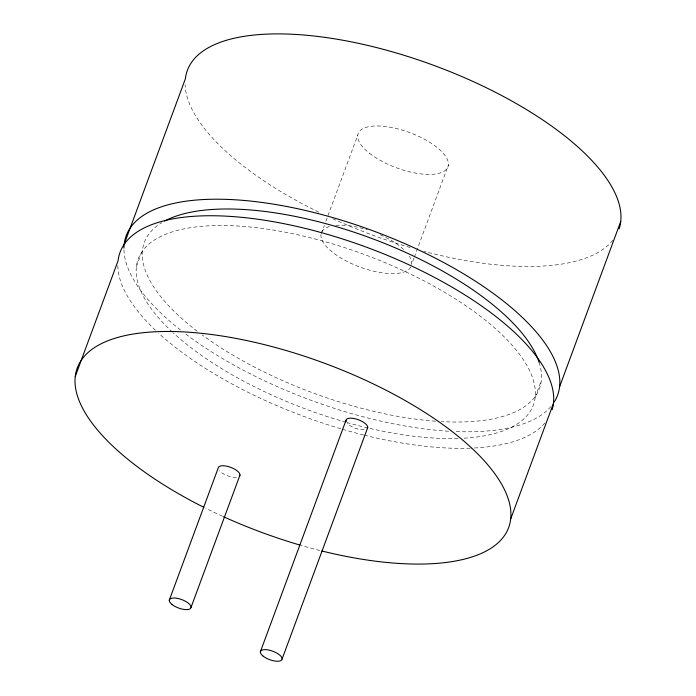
<?xml version="1.0" encoding="UTF-8"?>
<svg xmlns="http://www.w3.org/2000/svg" width="696" height="696" viewBox="0 0 696 696"><rect width="100%" height="100%" fill="white"/><g stroke="black" fill="none" stroke-linecap="round" stroke-linejoin="round"><path stroke-width="0.52" stroke-dasharray="3.48 2.61" d="M136.381 266.733L142.497 250.195M321.369 233.517L324.362 225.417M325.858 221.363L357.692 135.329M413.946 258.164L411.701 264.236A47.911 18.801 20.3 0 0 409.361 256.215M414.32 257.146L448.389 165.039M535.163 397.355L541.27 380.816M319.795 550.466A229.967 90.219 20.3 0 1 301.09 545.394M222.511 516.267A229.967 90.219 20.3 0 1 205.772 508.289M236.414 477.325A11.501 4.515 20.3 0 1 219.397 470.766M364.165 429.745A11.501 4.515 20.3 0 1 347.147 423.185M544.837 423.011A229.967 90.219 20.3 0 1 471.201 448.137M470.157 448.18A229.967 90.219 20.3 0 1 364.669 435.261M363.634 435A229.967 90.219 20.3 0 1 341.823 429.058M340.779 428.753A229.967 90.219 20.3 0 1 158.697 333.271M155.495 330.278A229.967 90.219 20.3 0 1 117.833 265.611M172.53 332.192A210.636 82.641 20.3 0 1 216.995 225.547A210.636 82.641 20.3 0 1 493.316 326.781A210.636 82.641 20.3 0 1 462.092 438.28M458.003 438.445A210.636 82.641 20.3 0 1 368.915 428.188M367.888 427.944A210.636 82.641 20.3 0 1 347.034 422.55M345.982 422.255A210.636 82.641 20.3 0 1 173.33 332.932M550.954 406.481A229.967 90.219 20.3 0 1 455.471 431.572M448.607 431.224A229.967 90.219 20.3 0 1 184.484 333.106M180.542 330.052A229.967 90.219 20.3 0 1 123.949 249.081M539.052 362.303A210.636 82.641 20.3 0 1 441.247 421.593M435.557 421.219A210.636 82.641 20.3 0 1 202.118 334.924M197.238 331.27A210.636 82.641 20.3 0 1 161.803 222.685M612.819 240.294A229.967 90.219 20.3 0 1 423.655 251.282M410.127 247.506A229.967 90.219 20.3 0 1 331.6 218.231M318.777 212.158A229.967 90.219 20.3 0 1 185.119 84.764M410.797 267.046A47.911 18.801 20.3 0 1 347.104 261.452A47.911 18.801 20.3 0 1 330.748 226.156M335.82 225.339A47.911 18.801 20.3 0 1 367.549 229.924M380.19 234.735A47.911 18.801 20.3 0 1 404.028 249.864M369.428 153.216A47.911 18.801 20.3 0 0 446.284 169.493A47.911 18.801 20.3 0 0 393.414 127.855A47.911 18.801 20.3 0 0 369.428 153.216"/><path stroke-width="1.04" d="M75.272 376.458L118.085 260.739A229.967 90.219 20.3 0 1 353.986 242.756A229.967 90.219 20.3 0 1 552.163 409.692M124.201 244.2L185.353 78.883A229.967 90.219 20.3 0 1 422.55 61.352A229.967 90.219 20.3 0 1 619.109 228.871M169.276 600.248L218.205 467.99A11.501 4.515 20.3 0 1 231.029 467.468A11.501 4.515 20.3 0 1 239.459 476.186M191.043 607.373L239.972 475.116M260.339 651.865L345.955 420.41M282.106 658.999L367.723 427.544M510.647 519.068L553.459 403.349M559.575 386.811L620.728 221.493M203.832 507.323A229.967 90.219 20.3 0 1 135.015 333.758A229.967 90.219 20.3 0 1 487.087 463.997A229.967 90.219 20.3 0 1 321.856 550.988M300.054 545.09A229.967 90.219 20.3 0 1 223.512 516.719M346.19 421.724A11.501 4.515 20.3 0 1 357.361 419.384A11.501 4.515 20.3 0 1 367.218 428.614M123.949 248.089A229.967 90.219 20.3 0 1 367.262 228.732A229.967 90.219 20.3 0 1 554.242 402.01M164.604 221.084A210.636 82.641 20.3 0 1 373.752 239.198A210.636 82.641 20.3 0 1 539.052 362.303M172.095 604.537A11.501 4.515 20.3 0 0 190.539 608.443A11.501 4.515 20.3 0 0 177.854 598.456A11.501 4.515 20.3 0 0 172.095 604.537M263.149 656.154A11.501 4.515 20.3 0 0 281.602 660.06A11.501 4.515 20.3 0 0 268.908 650.073A11.501 4.515 20.3 0 0 263.149 656.154"/></g></svg>
